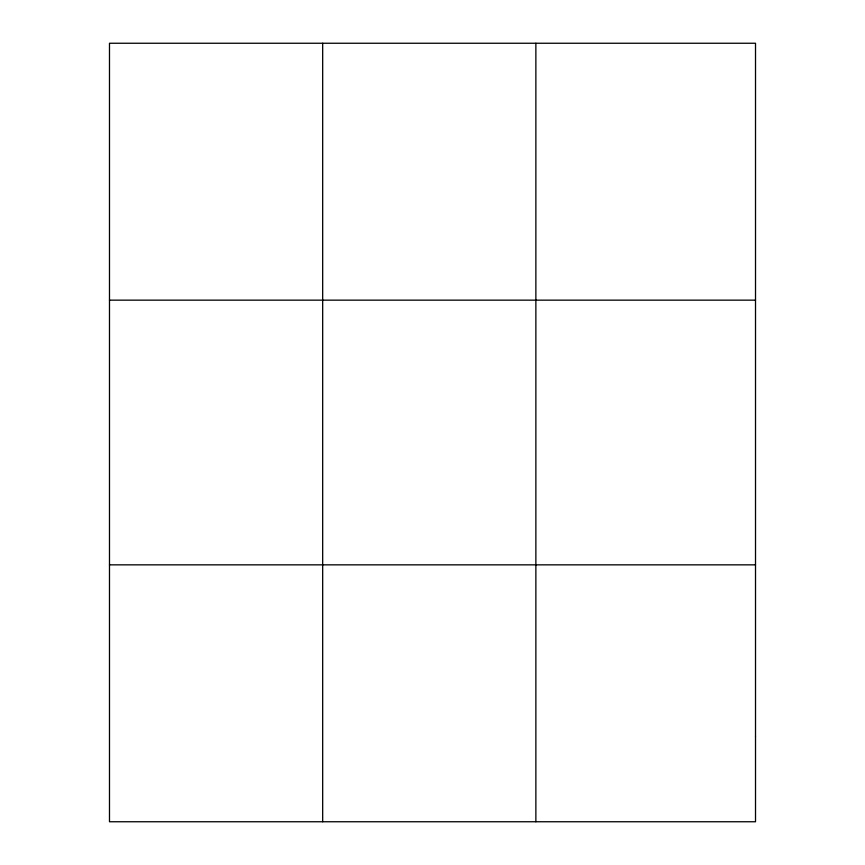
<?xml version="1.0" encoding="UTF-8"?>
<svg xmlns="http://www.w3.org/2000/svg" width="865" height="865" viewBox="0 0 865 865"><rect width="100%" height="100%" fill="white"/><g stroke="black" fill="none" stroke-linecap="round" stroke-linejoin="round"><path stroke-width="1.3" d="M322.677 821.75L322.677 43.25M535.868 821.75L535.868 43.25M109.487 300.155L755.513 300.155M109.487 564.845L755.513 564.845M755.513 736.115L755.513 821.75L109.487 821.75L109.487 43.25L755.513 43.25L755.513 736.115"/></g></svg>
